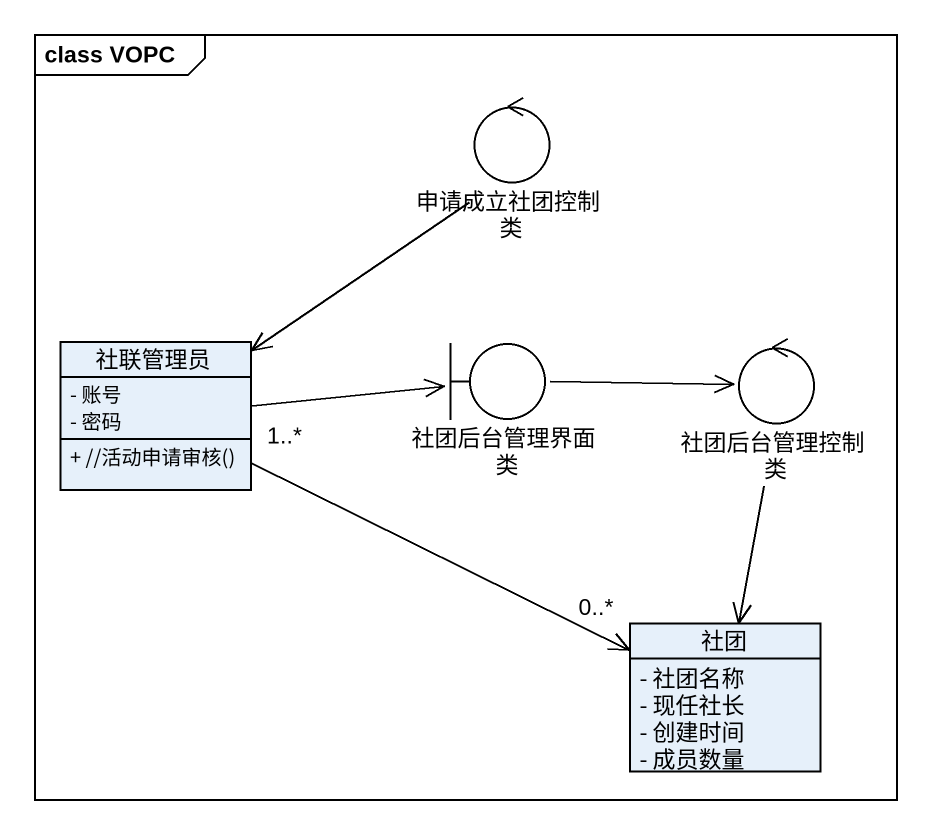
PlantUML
@startuml
mainframe class VOPC
allowmixing
hide circle
hide empty members
skinparam classAttributeIconSize 0
control 申请成立社团控制类
class 社联管理员 {
  - 账号
  - 密码
  + //活动申请审核()
}
boundary 社团后台管理界面类
control 社团后台管理控制类
class 社团 {
  - 社团名称
  - 现任社长
  - 创建时间
  - 成员数量
}
申请成立社团控制类 --> 社联管理员
社联管理员 -right-> 社团后台管理界面类
社联管理员 "1..*" -right-> "0..*" 社团
社团后台管理界面类 -right-> 社团后台管理控制类
社团后台管理控制类 --> 社团
@enduml
